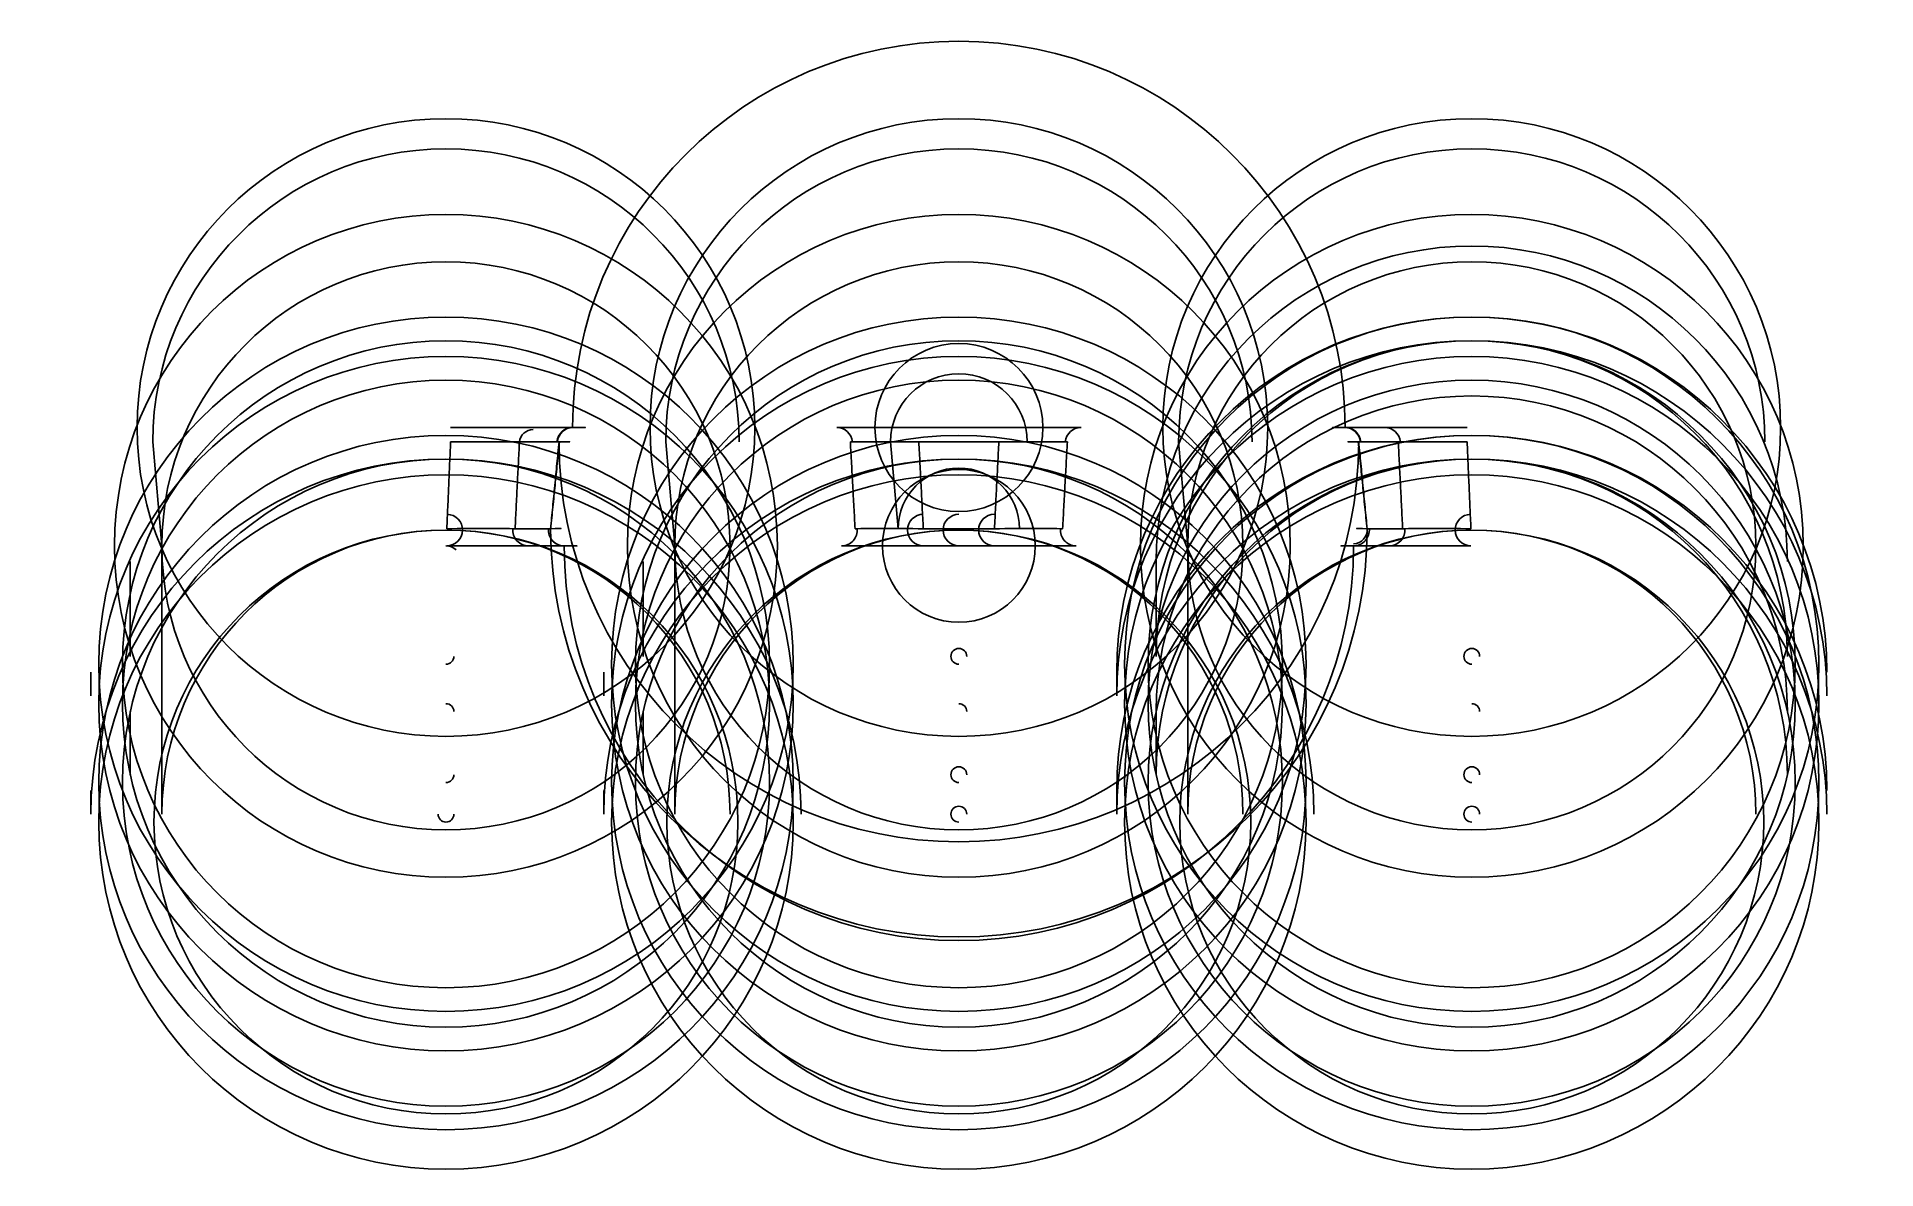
# Model space of a CAD drawing. Header units: millimetres. Extents: x -5.2 to 18.1, y -7.9 to 6.5.
import ezdxf

# ---------------------------------------------------------------- set-up
doc = ezdxf.new("R2010")
doc.units = ezdxf.units.MM
doc.layers.add('Part__Feature009', color=7, linetype='CONTINUOUS')

msp = doc.modelspace()

# ---------------------------------------------------------------- linework, layer by layer
at = {"layer": 'Part__Feature009'}
for p, q in [((1.104, 1.5, -6.283), (1.611, 1.5, -7.161)), ((1.104, 1.5, -6.283), (1.611, 1.5, -7.161)), ((7.007, 1.5, 2.186), (5.993, 1.5, 2.186)), ((7.007, 1.5, 2.186), (5.993, 1.5, 2.186)), ((11.389, 1.5, -7.161), (11.896, 1.5, -6.283)), ((11.389, 1.5, -7.161), (11.896, 1.5, -6.283)), ((-3.6, 0), (-3.715, 1.317)), ((-3.6, 0), (-3.715, 1.317)), ((1.438, 1.317, -7.261), (0.931, 1.317, -6.382)), ((1.438, 1.317, -7.261), (0.931, 1.317, -6.382)), ((2.9, 0, -11.258), (2.785, 1.317, -11.258)), ((2.9, 0, -11.258), (2.785, 1.317, -11.258)), ((5.731, 0.217, -3.753), (5.635, 1.317, -3.753)), ((5.731, 0.217, -3.753), (5.635, 1.317, -3.753)), ((5.993, 1.317, 2.385), (7.007, 1.317, 2.385)), ((5.993, 1.317, 2.385), (7.007, 1.317, 2.385)), ((9.4, 0), (9.285, 1.317)), ((9.4, 0), (9.285, 1.317)), ((12.069, 1.317, -6.382), (11.562, 1.317, -7.261)), ((12.069, 1.317, -6.382), (11.562, 1.317, -7.261)), ((-3.6, -3.4), (-3.6, 0)), ((-3.6, -3.4), (-3.6, 0)), ((0.876, 0.217, -6.479), (1.327, 0.217, -7.26)), ((0.876, 0.217, -6.479), (1.327, 0.217, -7.26)), ((1.499, 0, -7.161), (1.048, 0, -6.379)), ((1.499, 0, -7.161), (1.048, 0, -6.379)), ((2.9, -3.4, -11.258), (2.9, 0, -11.258)), ((2.9, -3.4, -11.258), (2.9, 0, -11.258)), ((6.951, 0.217, 2.481), (6.049, 0.217, 2.481)), ((6.951, 0.217, 2.481), (6.049, 0.217, 2.481)), ((6.049, 0, 2.282), (6.951, 0, 2.282)), ((6.049, 0, 2.282), (6.951, 0, 2.282)), ((9.4, -3.4), (9.4, 0)), ((9.4, -3.4), (9.4, 0)), ((11.952, 0, -6.379), (11.501, 0, -7.161)), ((11.952, 0, -6.379), (11.501, 0, -7.161)), ((11.673, 0.217, -7.26), (12.124, 0.217, -6.479)), ((11.673, 0.217, -7.26), (12.124, 0.217, -6.479)), ((-4, -0.2), (-4, -1.4)), ((-4, -0.2), (-4, -1.4)), ((2.5, -0.2, -11.258), (2.5, -1.4, -11.258)), ((2.5, -0.2, -11.258), (2.5, -1.4, -11.258)), ((9, -0.2), (9, -1.4)), ((9, -0.2), (9, -1.4)), ((-4.5, -1.9), (-4.5, -1.6)), ((-4.5, -1.9), (-4.5, -1.6)), ((2, -1.9, -11.258), (2, -1.6, -11.258)), ((2, -1.9, -11.258), (2, -1.6, -11.258)), ((8.5, -1.9), (8.5, -1.6)), ((8.5, -1.9), (8.5, -1.6)), ((-4, -2.1), (-4, -2.9)), ((-4, -2.1), (-4, -2.9)), ((2.5, -2.1, -11.258), (2.5, -2.9, -11.258)), ((2.5, -2.1, -11.258), (2.5, -2.9, -11.258)), ((9, -2.1), (9, -2.9)), ((9, -2.1), (9, -2.9)), ((-4.5, -3.4), (-4.5, -3.1)), ((-4.5, -3.4), (-4.5, -3.1)), ((2, -3.4, -11.258), (2, -3.1, -11.258)), ((2, -3.4, -11.258), (2, -3.1, -11.258)), ((8.5, -3.4), (8.5, -3.1)), ((8.5, -3.4), (8.5, -3.1))]:
    msp.add_line(p, q, dxfattribs=at)
for centre, radius in [((0, 1.5), 3.914), ((0, 1.5), 3.914), ((6.5, 1.5, -11.258), 3.914), ((6.5, 1.5, -11.258), 3.914), ((13, 1.5), 3.914), ((13, 1.5), 3.914), ((0, 0), 4.2), ((0, 0), 4.2), ((6.5, 0, -11.258), 4.2), ((6.5, 0, -11.258), 4.2), ((13, 0), 4.2), ((13, 0), 4.2), ((0, 0), 3.6), ((0, 0), 3.6), ((6.5, 0, -11.258), 3.6), ((6.5, 0, -11.258), 3.6), ((13, 0), 3.6), ((13, 0), 3.6), ((0, -1.5), 4.4), ((0, -1.5), 4.4), ((6.5, -1.5, -11.258), 4.4), ((6.5, -1.5, -11.258), 4.4), ((13, -1.5), 4.4), ((13, -1.5), 4.4), ((0, -1.5), 4.1), ((0, -1.5), 4.1), ((6.5, -1.5, -11.258), 4.1), ((6.5, -1.5, -11.258), 4.1), ((6.5, 1.5, -3.753), 1.064), ((6.5, 1.5, -3.753), 1.064), ((13, -1.5), 4.1), ((13, -1.5), 4.1), ((0, -2), 4.4), ((0, -2), 4.4), ((6.5, -2, -11.258), 4.4), ((6.5, -2, -11.258), 4.4), ((13, -2), 4.4), ((13, -2), 4.4), ((0, -2), 4.1), ((0, -2), 4.1), ((6.5, -2, -11.258), 4.1), ((6.5, -2, -11.258), 4.1), ((13, -2), 4.1), ((13, -2), 4.1), ((0, -3), 4.4), ((0, -3), 4.4), ((6.5, -3, -11.258), 4.4), ((6.5, -3, -11.258), 4.4), ((13, -3), 4.4), ((13, -3), 4.4), ((0, -3), 4.1), ((0, -3), 4.1), ((6.5, -3, -11.258), 4.1), ((6.5, -3, -11.258), 4.1), ((6.5, 0, -3.753), 0.968), ((6.5, 0, -3.753), 0.968), ((13, -3), 4.1), ((13, -3), 4.1), ((0, -3.5), 4.4), ((0, -3.5), 4.4), ((6.5, -3.5, -11.258), 4.4), ((6.5, -3.5, -11.258), 4.4), ((13, -3.5), 4.4), ((13, -3.5), 4.4), ((0, -3.5), 3.7), ((0, -3.5), 3.7), ((6.5, -3.5, -11.258), 3.7), ((6.5, -3.5, -11.258), 3.7), ((13, -3.5), 3.7), ((13, -3.5), 3.7)]:
    msp.add_circle(centre, radius, dxfattribs=at)
for centre, radius, start, end in [((0, 1.5), 4.952, 0, 0), ((0, 1.5), 4.952, 0, 0), ((6.5, 1.5, -11.258), 4.895, 0, 180), ((6.5, 1.5, -11.258), 4.895, 0, 180), ((13, 1.317), 5.125, 180, 180), ((13, 1.317), 5.125, 180, 180), ((0, 0.217), 5.185, 0, 0), ((0, 0.217), 5.185, 0, 0), ((0, 1.317), 3.715, 0, 180), ((0, 1.317), 3.715, 0, 180), ((6.5, 1.317, -11.258), 3.715, 0, 180), ((6.5, 1.317, -11.258), 3.715, 0, 180), ((13, 0), 5.013, 180, 180), ((13, 0), 5.013, 180, 180), ((13, 1.317), 3.715, 0, 180), ((13, 1.317), 3.715, 0, 180), ((0, -0.2), 4, 180, 180), ((0, -0.2), 4, 180, 180), ((6.5, -0.2, -11.258), 4, 180, 180), ((6.5, -0.2, -11.258), 4, 180, 180), ((13, -0.2), 4, 0, 180), ((13, -0.2), 4, 0, 180), ((0, -1.6), 4.5, 180, 180), ((0, -1.6), 4.5, 180, 180), ((6.5, -1.6, -11.258), 4.5, 180, 180), ((6.5, -1.6, -11.258), 4.5, 180, 180), ((13, -1.6), 4.5, 0, 180), ((13, -1.6), 4.5, 0, 180), ((0, -1.9), 4.5, 180, 180), ((0, -1.9), 4.5, 180, 180), ((0, -1.4), 4, 180, 180), ((0, -1.4), 4, 180, 180), ((6.5, -1.9, -11.258), 4.5, 180, 180), ((6.5, -1.9, -11.258), 4.5, 180, 180), ((6.5, -1.4, -11.258), 4, 180, 180), ((6.5, -1.4, -11.258), 4, 180, 180), ((13, -1.9), 4.5, 0, 180), ((13, -1.9), 4.5, 0, 180), ((13, -1.4), 4, 0, 180), ((13, -1.4), 4, 0, 180), ((6.5, 1.317, -3.753), 0.865, 0, 180), ((6.5, 1.317, -3.753), 0.865, 0, 180), ((0, -2.1), 4, 180, 180), ((0, -2.1), 4, 180, 180), ((6.5, -2.1, -11.258), 4, 180, 180), ((6.5, -2.1, -11.258), 4, 180, 180), ((13, -2.1), 4, 0, 180), ((13, -2.1), 4, 0, 180), ((0, -3.1), 4.5, 180, 180), ((0, -3.1), 4.5, 180, 180), ((0, 1.3, 3.914), 0.2, 90, 90), ((0, 1.3, 3.914), 0.2, 90, 90), ((0.057, 1.3, -5.685), 0.2, 83.5042, 90), ((0.057, 1.3, -5.685), 0.2, 83.5042, 90), ((1.104, 1.3, -6.283), 0.173, 90, 174.2314), ((1.104, 1.3, -6.283), 0.173, 90, 174.2314), ((1.605, 1.3, -8.367), 0.2, 90, 174.1979), ((1.605, 1.3, -8.367), 0.2, 90, 174.1979), ((1.611, 1.3, -7.161), 0.2, 90, 174.2314), ((1.611, 1.3, -7.161), 0.2, 90, 174.2314), ((6.5, -3.1, -11.258), 4.5, 180, 180), ((6.5, -3.1, -11.258), 4.5, 180, 180), ((4.952, 1.3, 2.794), 0.2, 5.7361, 90), ((4.952, 1.3, 2.794), 0.2, 5.7361, 90), ((5.993, 1.3, 2.186), 0.2, 90, 90), ((5.993, 1.3, 2.186), 0.2, 90, 90), ((6.5, 1.3, -2.688), 0.2, 90, 90), ((6.5, 1.3, -2.688), 0.2, 90, 90), ((6.5, 1.3, -7.344), 0.2, 90, 90), ((6.5, 1.3, -7.344), 0.2, 90, 90), ((7.007, 1.3, 2.186), 0.2, 90, 90), ((7.007, 1.3, 2.186), 0.2, 90, 90), ((8.048, 1.3, 2.794), 0.2, 90, 174.2639), ((8.048, 1.3, 2.794), 0.2, 90, 174.2639), ((13, -3.1), 4.5, 0, 180), ((13, -3.1), 4.5, 0, 180), ((11.389, 1.3, -7.161), 0.2, 5.7686, 90), ((11.389, 1.3, -7.161), 0.2, 5.7686, 90), ((11.395, 1.3, -8.367), 0.2, 5.8021, 90), ((11.395, 1.3, -8.367), 0.2, 5.8021, 90), ((11.896, 1.3, -6.283), 0.2, 5.7686, 90), ((11.896, 1.3, -6.283), 0.2, 5.7686, 90), ((13, 1.3, 3.914), 0.2, 90, 90), ((13, 1.3, 3.914), 0.2, 90, 90), ((12.943, 1.3, -5.685), 0.2, 90, 96.4958), ((12.943, 1.3, -5.685), 0.2, 90, 96.4958), ((13, 1.5), 0.0566, 180, 180), ((13, 1.5), 0.0566, 180, 180), ((0, 1.317), 0.0586, 0, 0), ((0, 1.317), 0.0586, 0, 0), ((0, 1.317), 0, 180, 180), ((0, 1.317), 0, 180, 180), ((6.5, 1.317, -11.258), 5.067, 180, 0), ((6.5, 1.317, -11.258), 5.067, 180, 0), ((6.5, 1.317, -3.753), 0, 180, 0), ((6.5, 1.317, -3.753), 0, 180, 0), ((6.5, 1.317, -11.258), 0, 180, 180), ((6.5, 1.317, -11.258), 0, 180, 180), ((13, 1.317), 0, 180, 180), ((13, 1.317), 0, 180, 180), ((0, -3.4), 4.5, 0, 180), ((0, -3.4), 4.5, 0, 180), ((0, -2.9), 4, 180, 180), ((0, -2.9), 4, 180, 180), ((6.5, -3.4, -11.258), 4.5, 0, 180), ((6.5, -3.4, -11.258), 4.5, 0, 180), ((6.5, -2.9, -11.258), 4, 180, 180), ((6.5, -2.9, -11.258), 4, 180, 180), ((6.5, 0.217, -3.753), 0.769, 0, 180), ((6.5, 0.217, -3.753), 0.769, 0, 180), ((13, -3.4), 4.5, 0, 180), ((13, -3.4), 4.5, 0, 180), ((13, -2.9), 4, 0, 180), ((13, -2.9), 4, 0, 180), ((0.011, 0.2, -5.782), 0.2, -90, 88.7638), ((0.011, 0.2, -5.782), 0.2, -90, 88.7638), ((6.049, 0.2, 2.282), 0.2, 90, -90), ((6.049, 0.2, 2.282), 0.2, 90, -90), ((6.5, 0.2, -4.721), 0.2, 90, -90), ((6.5, 0.2, -4.721), 0.2, 90, -90), ((6.951, 0.2, 2.282), 0.2, 90, -90), ((6.951, 0.2, 2.282), 0.2, 90, -90), ((12.989, 0.2, -5.782), 0.2, 91.2362, -90), ((12.989, 0.2, -5.782), 0.2, 91.2362, -90), ((0, -3.4), 3.6, 0, 180), ((0, -3.4), 3.6, 0, 180), ((0, 0), 0.0109, 0, 0), ((0, 0), 0.0109, 0, 0), ((0, -0.2, 4.2), 0.2, 49.1503, 90), ((0, -0.2, 4.2), 0.2, 49.1503, 90), ((1.048, 0.2, -6.379), 0.2, 174.2314, -90), ((1.048, 0.2, -6.379), 0.2, 174.2314, -90), ((1.498, 0.2, -8.358), 0.2, 174.2251, -90), ((1.498, 0.2, -8.358), 0.2, 174.2251, -90), ((1.499, 0.2, -7.161), 0.2, 174.2314, -90), ((1.499, 0.2, -7.161), 0.2, 174.2314, -90), ((6.5, 0.217, -11.258), 5.174, 180, 0), ((6.5, 0.217, -11.258), 5.174, 180, 0), ((6.5, 0, -11.258), 5.002, 180, 0), ((6.5, 0, -11.258), 5.002, 180, 0), ((6.5, -3.4, -11.258), 3.6, 0, 180), ((6.5, -3.4, -11.258), 3.6, 0, 180), ((5.013, 0.2, 2.881), 0.2, -90, 5.7624), ((5.013, 0.2, 2.881), 0.2, -90, 5.7624), ((6.5, -0.2, -7.058), 0.2, 90, 90), ((6.5, -0.2, -7.058), 0.2, 90, 90), ((6.5, 0.217, -3.753), 0, 180, 0), ((6.5, 0.217, -3.753), 0, 180, 0), ((7.987, 0.2, 2.881), 0.2, 174.2376, -90), ((7.987, 0.2, 2.881), 0.2, 174.2376, -90), ((13, -3.4), 3.6, 0, 180), ((13, -3.4), 3.6, 0, 180), ((11.501, 0.2, -7.161), 0.173, -90, 5.7686), ((11.501, 0.2, -7.161), 0.173, -90, 5.7686), ((11.502, 0.2, -8.358), 0.2, -90, 5.7749), ((11.502, 0.2, -8.358), 0.2, -90, 5.7749), ((11.952, 0.2, -6.379), 0.2, -90, 5.7686), ((11.952, 0.2, -6.379), 0.2, -90, 5.7686), ((13, -0.2, 4.2), 0.2, 90, 90), ((13, -0.2, 4.2), 0.2, 90, 90), ((13, 0.217), 0.0113, 180, 180), ((13, 0.217), 0.0113, 180, 180), ((0, -0.2), 0, 180, 180), ((0, -0.2), 0, 180, 180), ((6.5, -0.2, -11.258), 0, 180, 180), ((6.5, -0.2, -11.258), 0, 180, 180), ((13, -0.2), 0, 180, 0), ((13, -0.2), 0, 180, 0), ((6.5, -1.4, -15.358), 0.1, 0, -90), ((6.5, -1.4, -15.358), 0.1, 0, -90), ((13, -1.4, -4.1), 0.1, 0, -90), ((13, -1.4, -4.1), 0.1, 0, -90), ((0, -1.4, -4.1), 0.1, -90, 0), ((0, -1.4), 0, 180, 180), ((0, -1.4, -4.1), 0.1, -90, 0), ((0, -1.4), 0, 180, 180), ((0, -1.6, 4.4), 0, 90, 180), ((0, -1.6, 4.4), 0, 90, 180), ((0, -1.6), 0, 180, 180), ((0, -1.6), 0, 180, 180), ((6.5, -1.4, -11.258), 0, 180, 180), ((6.5, -1.4, -11.258), 0, 180, 180), ((6.5, -1.6, -6.858), 0, 90, 0), ((6.5, -1.6, -6.858), 0, 90, 0), ((6.5, -1.6, -11.258), 0, 180, 180), ((6.5, -1.6, -11.258), 0, 180, 180), ((13, -1.4), 0, 180, 0), ((13, -1.4), 0, 180, 0), ((13, -1.6, 4.4), 0, 90, 0), ((13, -1.6, 4.4), 0, 90, 0), ((13, -1.6), 0, 180, 0), ((13, -1.6), 0, 180, 0), ((0, -1.9), 0, 180, 180), ((0, -1.9, -4.4), 0, 180, -90), ((0, -1.9, -4.4), 0, 180, -90), ((0, -1.9), 0, 180, 180), ((0, -2.1, 4.1), 0.1, 0, 90), ((0, -2.1, 4.1), 0.1, 0, 90), ((6.5, -1.9, -11.258), 0, 180, 180), ((6.5, -1.9, -15.658), 0, -90, 0), ((6.5, -1.9, -15.658), 0, -90, 0), ((6.5, -1.9, -11.258), 0, 180, 180), ((6.5, -2.1, -7.158), 0.1, 0, 90), ((6.5, -2.1, -7.158), 0.1, 0, 90), ((13, -1.9), 0, 180, 0), ((13, -1.9, -4.4), 0, -90, 0), ((13, -1.9, -4.4), 0, -90, 0), ((13, -1.9), 0, 180, 0), ((13, -2.1, 4.1), 0.1, 0, 90), ((13, -2.1, 4.1), 0.1, 0, 90), ((0, -2.1), 0, 180, 180), ((0, -2.1), 0, 180, 180), ((6.5, -2.1, -11.258), 0, 180, 180), ((6.5, -2.1, -11.258), 0, 180, 180), ((13, -2.1), 0, 180, 0), ((13, -2.1), 0, 180, 0), ((0, -2.9, -4.1), 0.1, -90, 0), ((0, -2.9), 0, 180, 180), ((0, -2.9, -4.1), 0.1, -90, 0), ((0, -2.9), 0, 180, 180), ((6.5, -2.9, -15.358), 0.1, 0, -90), ((6.5, -2.9, -15.358), 0.1, 0, -90), ((6.5, -2.9, -11.258), 0, 180, 180), ((6.5, -2.9, -11.258), 0, 180, 180), ((13, -2.9, -4.1), 0.1, 0, -90), ((13, -2.9, -4.1), 0.1, 0, -90), ((13, -2.9), 0, 180, 0), ((13, -2.9), 0, 180, 0), ((0, -3.1, 4.4), 0, 90, 180), ((0, -3.1, 4.4), 0, 90, 180), ((0, -3.1), 0, 180, 180), ((0, -3.1), 0, 180, 180), ((6.5, -3.1, -6.858), 0, 90, 0), ((6.5, -3.1, -6.858), 0, 90, 0), ((6.5, -3.1, -11.258), 0, 180, 180), ((6.5, -3.1, -11.258), 0, 180, 180), ((13, -3.1, 4.4), 0, 90, 0), ((13, -3.1, 4.4), 0, 90, 0), ((13, -3.1), 0, 180, 0), ((13, -3.1), 0, 180, 0), ((0, -3.4, 4.4), 0.1, 180, -90), ((0, -3.4, 4.4), 0.1, 180, -90), ((0, -3.4), 0, 180, 180), ((0, -3.4), 0, 180, 180), ((0, -3.4, -3.7), 0.1, -90, 0), ((0, -3.4), 0, 180, 180), ((0, -3.4, -3.7), 0.1, -90, 0), ((0, -3.4), 0, 180, 180), ((6.5, -3.4, -6.858), 0.1, 0, -90), ((6.5, -3.4, -6.858), 0.1, 0, -90), ((6.5, -3.4, -14.958), 0.1, 0, -90), ((6.5, -3.4, -14.958), 0.1, 0, -90), ((6.5, -3.4, -11.258), 0, 180, 180), ((6.5, -3.4, -11.258), 0, 180, 180), ((6.5, -3.4, -11.258), 0, 180, 180), ((6.5, -3.4, -11.258), 0, 180, 180), ((13, -3.4, 4.4), 0.1, 0, -90), ((13, -3.4, 4.4), 0.1, 0, -90), ((13, -3.4, -3.7), 0.1, 0, -90), ((13, -3.4, -3.7), 0.1, 0, -90), ((13, -3.4), 0, 180, 180), ((13, -3.4), 0, 180, 180), ((13, -3.4), 0, 180, 180), ((13, -3.4), 0, 180, 180)]:
    msp.add_arc(centre, radius, start, end, dxfattribs=at)
for points, degree in [([(0.057, 1.5, -5.685), (0.478, 1.5, -5.681), (0.893, 1.5, -5.918), (1.104, 1.5, -6.283)], 3), ([(0.057, 1.5, -5.685), (0.478, 1.5, -5.681), (0.893, 1.5, -5.918), (1.104, 1.5, -6.283)], 3), ([(1.611, 1.5, -7.161), (1.821, 1.5, -7.526), (1.819, 1.5, -8.004), (1.605, 1.5, -8.367)], 3), ([(1.611, 1.5, -7.161), (1.821, 1.5, -7.526), (1.819, 1.5, -8.004), (1.605, 1.5, -8.367)], 3), ([(5.993, 1.5, 2.186), (5.572, 1.5, 2.186), (5.159, 1.5, 2.427), (4.952, 1.5, 2.794)], 3), ([(5.993, 1.5, 2.186), (5.572, 1.5, 2.186), (5.159, 1.5, 2.427), (4.952, 1.5, 2.794)], 3), ([(8.048, 1.5, 2.794), (7.841, 1.5, 2.427), (7.428, 1.5, 2.186), (7.007, 1.5, 2.186)], 3), ([(8.048, 1.5, 2.794), (7.841, 1.5, 2.427), (7.428, 1.5, 2.186), (7.007, 1.5, 2.186)], 3), ([(11.395, 1.5, -8.367), (11.181, 1.5, -8.004), (11.179, 1.5, -7.526), (11.389, 1.5, -7.161)], 3), ([(11.395, 1.5, -8.367), (11.181, 1.5, -8.004), (11.179, 1.5, -7.526), (11.389, 1.5, -7.161)], 3), ([(11.896, 1.5, -6.283), (12.107, 1.5, -5.918), (12.522, 1.5, -5.681), (12.943, 1.5, -5.685)], 3), ([(11.896, 1.5, -6.283), (12.107, 1.5, -5.918), (12.522, 1.5, -5.681), (12.943, 1.5, -5.685)], 3), ([(0.011, 0.217, -5.981), (0.059, 1.317, -5.884)], 1), ([(0.011, 0.217, -5.981), (0.059, 1.317, -5.884)], 1), ([(0.931, 1.317, -6.382), (0.756, 1.321, -6.078), (0.41, 1.321, -5.881), (0.059, 1.317, -5.884)], 3), ([(0.931, 1.317, -6.382), (0.756, 1.321, -6.078), (0.41, 1.321, -5.881), (0.059, 1.317, -5.884)], 3), ([(0.931, 1.317, -6.382), (0.876, 0.217, -6.479)], 1), ([(0.931, 1.317, -6.382), (0.876, 0.217, -6.479)], 1), ([(1.433, 1.317, -8.265), (1.326, 0.217, -8.258)], 1), ([(1.433, 1.317, -8.265), (1.326, 0.217, -8.258)], 1), ([(1.327, 0.217, -7.26), (1.438, 1.317, -7.261)], 1), ([(1.327, 0.217, -7.26), (1.438, 1.317, -7.261)], 1), ([(1.433, 1.317, -8.265), (1.612, 1.321, -7.963), (1.614, 1.321, -7.565), (1.438, 1.317, -7.261)], 3), ([(1.433, 1.317, -8.265), (1.612, 1.321, -7.963), (1.614, 1.321, -7.565), (1.438, 1.317, -7.261)], 3), ([(5.125, 1.317, 2.891), (5.298, 1.321, 2.585), (5.642, 1.321, 2.384), (5.993, 1.317, 2.385)], 3), ([(5.125, 1.317, 2.891), (5.298, 1.321, 2.585), (5.642, 1.321, 2.384), (5.993, 1.317, 2.385)], 3), ([(5.125, 1.317, 2.891), (5.185, 0.217, 2.981)], 1), ([(5.125, 1.317, 2.891), (5.185, 0.217, 2.981)], 1), ([(6.049, 0.217, 2.481), (5.993, 1.317, 2.385)], 1), ([(6.049, 0.217, 2.481), (5.993, 1.317, 2.385)], 1), ([(7.007, 1.317, 2.385), (6.951, 0.217, 2.481)], 1), ([(7.007, 1.317, 2.385), (6.951, 0.217, 2.481)], 1), ([(7.007, 1.317, 2.385), (7.358, 1.321, 2.384), (7.702, 1.321, 2.585), (7.875, 1.317, 2.891)], 3), ([(7.007, 1.317, 2.385), (7.358, 1.321, 2.384), (7.702, 1.321, 2.585), (7.875, 1.317, 2.891)], 3), ([(7.815, 0.217, 2.981), (7.875, 1.317, 2.891)], 1), ([(7.815, 0.217, 2.981), (7.875, 1.317, 2.891)], 1), ([(11.562, 1.317, -7.261), (11.386, 1.321, -7.565), (11.388, 1.321, -7.963), (11.567, 1.317, -8.265)], 3), ([(11.562, 1.317, -7.261), (11.386, 1.321, -7.565), (11.388, 1.321, -7.963), (11.567, 1.317, -8.265)], 3), ([(11.562, 1.317, -7.261), (11.673, 0.217, -7.26)], 1), ([(11.562, 1.317, -7.261), (11.673, 0.217, -7.26)], 1), ([(11.674, 0.217, -8.258), (11.567, 1.317, -8.265)], 1), ([(11.674, 0.217, -8.258), (11.567, 1.317, -8.265)], 1), ([(12.941, 1.317, -5.884), (12.59, 1.321, -5.881), (12.244, 1.321, -6.078), (12.069, 1.317, -6.382)], 3), ([(12.941, 1.317, -5.884), (12.59, 1.321, -5.881), (12.244, 1.321, -6.078), (12.069, 1.317, -6.382)], 3), ([(12.124, 0.217, -6.479), (12.069, 1.317, -6.382)], 1), ([(12.124, 0.217, -6.479), (12.069, 1.317, -6.382)], 1), ([(12.941, 1.317, -5.884), (12.989, 0.217, -5.981)], 1), ([(12.941, 1.317, -5.884), (12.989, 0.217, -5.981)], 1), ([(0.011, 0.217, -5.981), (0.361, 0.221, -5.977), (0.704, 0.221, -6.174), (0.876, 0.217, -6.479)], 3), ([(0.011, 0.217, -5.981), (0.361, 0.221, -5.977), (0.704, 0.221, -6.174), (0.876, 0.217, -6.479)], 3), ([(1.048, 0, -6.379), (0.841, 0, -6.014), (0.431, 0, -5.778), (0.011, 0, -5.782)], 3), ([(1.048, 0, -6.379), (0.841, 0, -6.014), (0.431, 0, -5.778), (0.011, 0, -5.782)], 3), ([(1.327, 0.217, -7.26), (1.505, 0.221, -7.562), (1.504, 0.221, -7.957), (1.326, 0.217, -8.258)], 3), ([(1.327, 0.217, -7.26), (1.505, 0.221, -7.562), (1.504, 0.221, -7.957), (1.326, 0.217, -8.258)], 3), ([(1.498, 0, -8.358), (1.712, 0, -7.996), (1.712, 0, -7.523), (1.499, 0, -7.161)], 3), ([(1.498, 0, -8.358), (1.712, 0, -7.996), (1.712, 0, -7.523), (1.499, 0, -7.161)], 3), ([(5.013, 0, 2.881), (5.219, 0, 2.516), (5.629, 0, 2.278), (6.049, 0, 2.282)], 3), ([(5.013, 0, 2.881), (5.219, 0, 2.516), (5.629, 0, 2.278), (6.049, 0, 2.282)], 3), ([(6.049, 0.217, 2.481), (5.699, 0.221, 2.478), (5.357, 0.221, 2.676), (5.185, 0.217, 2.981)], 3), ([(6.049, 0.217, 2.481), (5.699, 0.221, 2.478), (5.357, 0.221, 2.676), (5.185, 0.217, 2.981)], 3), ([(7.815, 0.217, 2.981), (7.643, 0.221, 2.676), (7.301, 0.221, 2.478), (6.951, 0.217, 2.481)], 3), ([(7.815, 0.217, 2.981), (7.643, 0.221, 2.676), (7.301, 0.221, 2.478), (6.951, 0.217, 2.481)], 3), ([(6.951, 0, 2.282), (7.371, 0, 2.278), (7.781, 0, 2.516), (7.987, 0, 2.881)], 3), ([(6.951, 0, 2.282), (7.371, 0, 2.278), (7.781, 0, 2.516), (7.987, 0, 2.881)], 3), ([(11.501, 0, -7.161), (11.288, 0, -7.523), (11.288, 0, -7.996), (11.502, 0, -8.358)], 3), ([(11.501, 0, -7.161), (11.288, 0, -7.523), (11.288, 0, -7.996), (11.502, 0, -8.358)], 3), ([(11.674, 0.217, -8.258), (11.496, 0.221, -7.957), (11.495, 0.221, -7.562), (11.673, 0.217, -7.26)], 3), ([(11.674, 0.217, -8.258), (11.496, 0.221, -7.957), (11.495, 0.221, -7.562), (11.673, 0.217, -7.26)], 3), ([(12.989, 0, -5.782), (12.569, 0, -5.778), (12.159, 0, -6.014), (11.952, 0, -6.379)], 3), ([(12.989, 0, -5.782), (12.569, 0, -5.778), (12.159, 0, -6.014), (11.952, 0, -6.379)], 3), ([(12.124, 0.217, -6.479), (12.296, 0.221, -6.174), (12.639, 0.221, -5.977), (12.989, 0.217, -5.981)], 3), ([(12.124, 0.217, -6.479), (12.296, 0.221, -6.174), (12.639, 0.221, -5.977), (12.989, 0.217, -5.981)], 3)]:
    msp.add_open_spline(points, degree=degree, dxfattribs=at)

doc.saveas('drawing.dxf')
